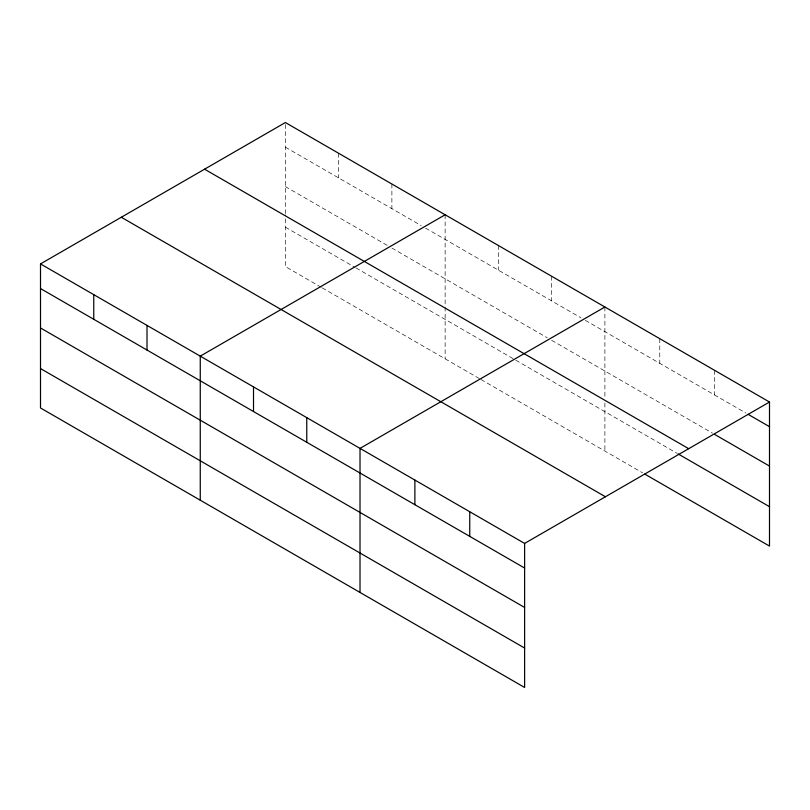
<?xml version="1.0" encoding="UTF-8"?>
<svg xmlns="http://www.w3.org/2000/svg" width="810" height="810" viewBox="0 0 810 810"><rect width="100%" height="100%" fill="white"/><g stroke="black" fill="none" stroke-linecap="round" stroke-linejoin="round"><path stroke-width="0.61" stroke-dasharray="4.05 3.04" d="M285.383 213.648L285.383 122.533M285.383 147.177L421.23 225.605M425.574 228.116L580.993 317.844M585.336 320.355L745.828 413.009M285.383 186.583L388.628 246.189M391.888 248.073L547.297 337.8M551.65 340.301L712.486 433.168M285.383 227.175L354.932 267.33M356.025 267.958L514.694 359.569M515.778 360.197L676.978 453.266M321.246 287.287L285.383 266.581L285.383 214.873M322.329 287.914L479.915 378.898M481.008 379.525L642.553 472.797M714.633 370.362L714.633 394.996M659.765 338.681L659.765 363.325M604.898 307.01L604.898 398.115M604.898 403.036L604.898 451.059M551.65 276.261L551.65 300.905M498.393 245.511L498.393 270.155M445.135 214.772L445.135 305.886M445.135 307.111L445.135 358.82M391.888 184.022L391.888 208.666M338.631 153.282L338.631 177.916"/><path stroke-width="1.21" d="M524.617 607.46L524.617 543.419L40.5 263.908L40.5 407.967L524.617 687.467L524.617 607.46L40.5 327.959M644.709 474.042L769.5 546.092L769.5 402.033L285.383 122.533L40.5 263.908M445.135 214.772L200.262 356.147L200.262 500.195M604.898 307.01L360.015 448.386L360.015 592.434M524.617 543.419L769.5 402.033M747.984 414.254L769.5 426.678M714.633 434.403L769.5 466.084M204.565 169.189L688.692 448.689M678.051 453.883L769.5 506.685M121.308 217.252L605.434 496.763M40.5 288.552L524.617 568.053M40.5 368.56L524.617 648.061M469.749 511.738L469.749 536.382M414.882 480.067L414.882 504.701M306.767 417.636L306.767 442.28M253.51 386.897L253.51 411.531M147.005 325.407L147.005 350.041M93.757 294.658L93.757 319.302"/></g></svg>
